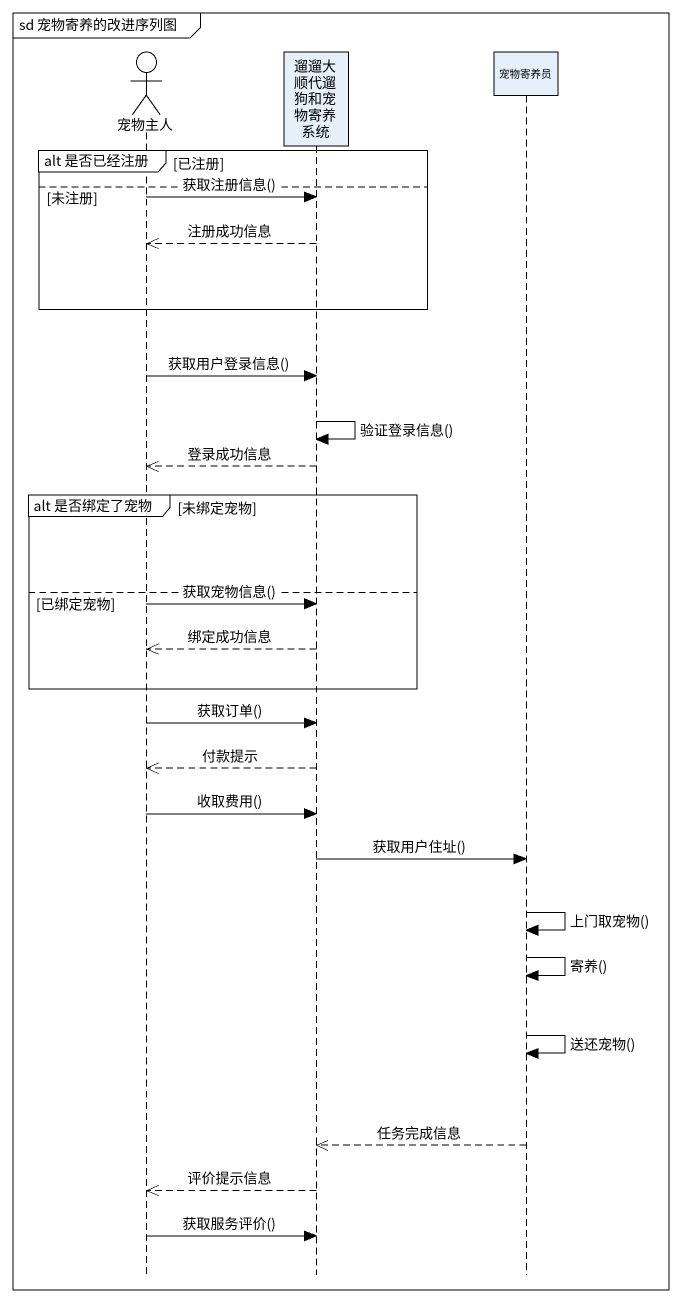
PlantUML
@startuml
mainframe sd 宠物寄养的改进序列图
hide footbox
actor 宠物主人
participant 遛遛大顺代遛狗和宠物寄养系统
participant 宠物寄养员

group alt 是否已经注册 [已注册]
else 未注册
  宠物主人 -> 遛遛大顺代遛狗和宠物寄养系统 : 获取注册信息()
  遛遛大顺代遛狗和宠物寄养系统 -->> 宠物主人 : 注册成功信息
end
宠物主人 -> 遛遛大顺代遛狗和宠物寄养系统 : 获取用户登录信息()
遛遛大顺代遛狗和宠物寄养系统 -> 遛遛大顺代遛狗和宠物寄养系统 : 验证登录信息()
遛遛大顺代遛狗和宠物寄养系统 -->> 宠物主人 : 登录成功信息
group alt 是否绑定了宠物 [未绑定宠物]
else 已绑定宠物
  宠物主人 -> 遛遛大顺代遛狗和宠物寄养系统 : 获取宠物信息()
  遛遛大顺代遛狗和宠物寄养系统 -->> 宠物主人 : 绑定成功信息
end
宠物主人 -> 遛遛大顺代遛狗和宠物寄养系统 : 获取订单()
遛遛大顺代遛狗和宠物寄养系统 -->> 宠物主人 : 付款提示
宠物主人 -> 遛遛大顺代遛狗和宠物寄养系统 : 收取费用()
遛遛大顺代遛狗和宠物寄养系统 -> 宠物寄养员 : 获取用户住址()
宠物寄养员 -> 宠物寄养员 : 上门取宠物()
宠物寄养员 -> 宠物寄养员 : 寄养()
宠物寄养员 -> 宠物寄养员 : 送还宠物()
宠物寄养员 -->> 遛遛大顺代遛狗和宠物寄养系统 : 任务完成信息
遛遛大顺代遛狗和宠物寄养系统 -->> 宠物主人 : 评价提示信息
宠物主人 -> 遛遛大顺代遛狗和宠物寄养系统 : 获取服务评价()
@enduml
